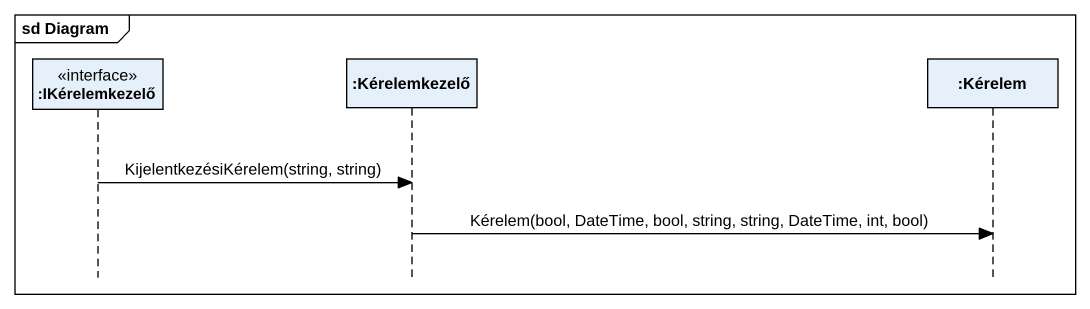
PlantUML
@startuml
mainframe sd Diagram
hide footbox
participant ":IKérelemkezelő" as IKérelemkezelő <<interface>>
participant ":Kérelemkezelő" as Kérelemkezelő
participant ":Kérelem" as Kérelem

IKérelemkezelő -> Kérelemkezelő : KijelentkezésiKérelem(string, string)
Kérelemkezelő -> Kérelem : Kérelem(bool, DateTime, bool, string, string, DateTime, int, bool)
@enduml
